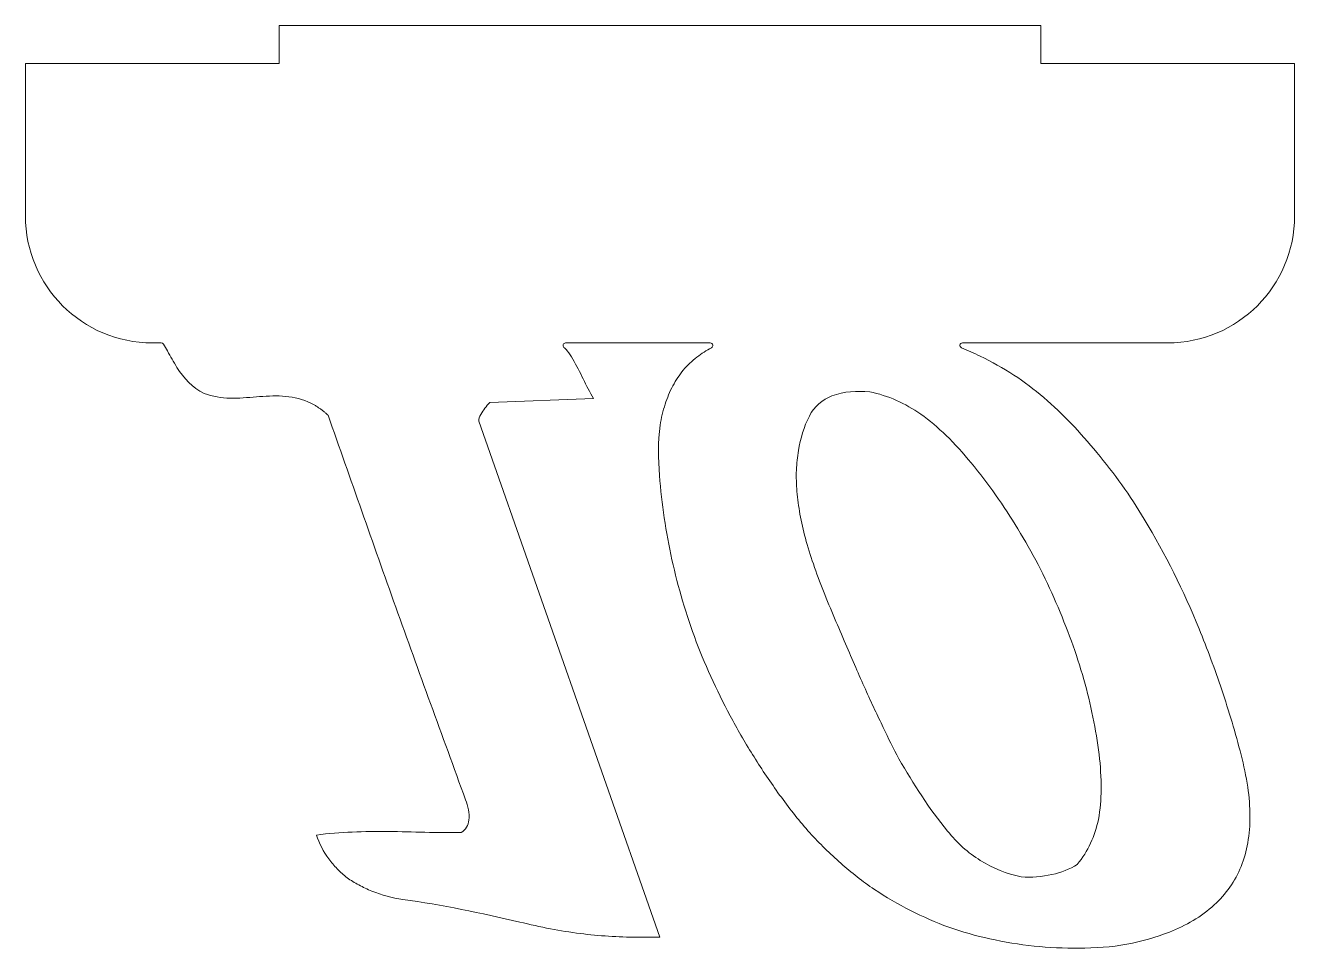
# Model space of a CAD drawing. Header units: millimetres. Extents: x 0 to 100, y -70 to 3.
import ezdxf

# ---------------------------------------------------------------- set-up
doc = ezdxf.new("R2010")
doc.units = ezdxf.units.MM

msp = doc.modelspace()

# ---------------------------------------------------------------- linework, layer by layer
at = {"color": 7, "linetype": 'Continuous', "lineweight": 15}
for p, q in [((20, 0), (20, 3)), ((20, 3), (80, 3)), ((80, 3), (80, 0)), ((0, -12), (0, 0)), ((0, 0), (20, 0)), ((80, 0), (100, 0)), ((100, 0), (100, -12)), ((10.7, -22), (10, -22)), ((53.96, -22), (42.56, -22)), ((90, -22), (73.83, -22)), ((44.76, -26.39), (36.59, -26.7)), ((35.73, -28.17), (49.98, -68.8))]:
    msp.add_line(p, q, dxfattribs=at)
for centre, radius, start, end in [((10, -12), 10, 180, 270), ((90, -12), 10, 270, 0), ((10.7, -22.2), 0.2, 30.8359, 90), ((42.56, -22.2), 0.2, 90, 228.8559), ((53.96, -22.2), 0.2, 297.8552, 90), ((73.83, -22.2), 0.2, 90, 247.7883)]:
    msp.add_arc(centre, radius, start, end, dxfattribs=at)
for points, knots in [([(14.09, -25.98), (13.15, -25.55), (12.16, -24.38), (11.33, -22.89), (10.98, -22.28), (10.87, -22.1)], [0.126257, 0.126257, 0.126257, 0.126257, 0.627324, 0.877345, 0.981011, 0.981011, 0.981011, 0.981011]), ([(42.42, -22.35), (42.52, -22.43), (42.8, -22.71), (43.62, -24.05), (44.17, -25.37), (44.76, -26.39)], [0.084087, 0.084087, 0.084087, 0.084087, 0.13801, 0.253435, 0.757778, 0.757778, 0.757778, 0.757778]), ([(49.96, -32.45), (49.87, -31.13), (49.8, -29.21), (50.35, -26.85), (50.96, -25.38), (51.79, -24.1), (52.86, -23.12), (53.65, -22.59), (54.06, -22.38)], [0.534066, 0.534066, 0.534066, 0.534066, 0.682267, 0.745912, 0.80439, 0.859578, 0.914746, 0.965658, 0.965658, 0.965658, 0.965658]), ([(73.75, -22.39), (74.25, -22.59), (75.67, -23.22), (77.89, -24.46), (80.28, -26.27), (82.44, -28.34), (85.19, -31.46), (87.06, -34.03), (88.15, -35.89)], [0.042674, 0.042674, 0.042674, 0.042674, 0.107586, 0.228576, 0.346815, 0.465039, 0.587293, 0.845153, 0.845153, 0.845153, 0.845153]), ([(22.26, -26.64), (20.95, -26.07), (18.19, -26.22), (15.43, -26.5), (14.09, -25.98)], [0, 0, 0, 0, 0.49855, 1, 1, 1, 1]), ([(61.77, -27.76), (62.13, -27.01), (63.63, -25.81), (65.54, -25.79), (66.52, -25.86)], [0, 0, 0, 0, 0.44615, 1, 1, 1, 1]), ([(66.52, -25.86), (67.97, -26.13), (70.13, -27.15), (72.66, -29.32), (74.61, -31.48), (76.48, -33.96), (78.24, -36.64), (79.83, -39.46), (81.23, -42.42), (82.43, -45.44), (83.42, -48.45), (84.14, -51.44), (84.64, -54.33), (84.81, -57.03), (84.61, -60.06), (83.73, -62.05), (82.88, -63.06)], [0, 0, 0, 0, 0.09952, 0.15798, 0.22434, 0.29566, 0.36783, 0.44056, 0.51461, 0.58851, 0.65979, 0.72866, 0.79604, 0.85778, 0.91127, 1, 1, 1, 1]), ([(36.59, -26.7), (36.29, -26.97), (36.01, -27.46), (35.68, -27.97), (35.73, -28.17)], [0, 0, 0, 0, 0.6755, 1, 1, 1, 1]), ([(34.68, -57.97), (32.84, -52.92), (29.15, -42.85), (25.63, -32.73), (23.85, -27.7)], [0, 0, 0, 0, 0.50168, 1, 1, 1, 1]), ([(68.82, -54.75), (68.37, -53.95), (67.77, -52.63), (66.88, -50.82), (66.16, -49.23), (65.4, -47.51), (64.6, -45.65), (63.74, -43.65), (62.87, -41.56), (62.08, -39.47), (61.45, -37.44), (61.01, -35.53), (60.76, -33.74), (60.71, -32.06), (60.92, -30.03), (61.34, -28.61), (61.77, -27.76)], [0, 0, 0, 0, 0.09587, 0.15096, 0.21155, 0.27704, 0.34745, 0.42366, 0.5039, 0.58378, 0.65782, 0.72549, 0.78795, 0.84648, 0.90051, 1, 1, 1, 1]), ([(83.01, -69.66), (80.65, -69.69), (77.17, -69.31), (72.75, -68.09), (69.71, -66.74), (66.83, -65.09), (64.19, -63), (61.71, -60.59), (59.52, -57.8), (57.51, -54.83), (55.7, -51.79), (54.16, -48.68), (52.81, -45.55), (51.75, -42.34), (50.62, -38), (50.13, -34.67), (49.96, -32.45)], [0, 0, 0, 0, 0.12928, 0.19044, 0.25032, 0.31055, 0.37152, 0.43404, 0.49947, 0.56542, 0.62999, 0.69297, 0.75495, 0.81662, 0.87775, 1, 1, 1, 1]), ([(88.15, -35.89), (89.82, -38.64), (92.02, -43.07), (94.32, -49.37), (95.6, -53.54), (96.35, -56.88), (96.54, -59.21), (96.38, -61.32), (95.86, -63.23), (94.95, -64.9), (93.21, -66.88), (91.42, -67.88), (90.15, -68.39)], [0, 0, 0, 0, 0.26148, 0.40042, 0.54522, 0.61555, 0.67823, 0.73458, 0.78741, 0.83742, 0.88809, 1, 1, 1, 1]), ([(78.46, -64.05), (77.32, -63.81), (75.7, -63.14), (73.81, -61.76), (71.5, -59.18), (69.97, -56.73), (68.82, -54.75)], [0, 0, 0, 0, 0.25259, 0.37581, 0.50377, 1, 1, 1, 1]), ([(34.34, -60.55), (34.7, -60.35), (35.15, -59.44), (34.86, -58.47), (34.68, -57.97)], [0, 0, 0, 0, 0.4186, 1, 1, 1, 1]), ([(22.93, -60.75), (24.81, -60.51), (28.62, -60.4), (32.43, -60.59), (34.34, -60.55)], [0, 0, 0, 0, 0.49699, 1, 1, 1, 1]), ([(29.73, -65.83), (28.9, -65.7), (27.71, -65.39), (26.28, -64.7), (25.34, -64.15), (24.56, -63.43), (23.64, -62.37), (23.16, -61.42), (22.93, -60.75)], [0, 0, 0, 0, 0.28152, 0.40962, 0.53034, 0.64798, 0.76273, 1, 1, 1, 1]), ([(82.88, -63.06), (82.28, -63.47), (80.81, -63.97), (79.27, -64.1), (78.46, -64.05)], [0, 0, 0, 0, 0.4697, 1, 1, 1, 1]), ([(48.2, -68.8), (46.7, -68.79), (44.41, -68.64), (41.33, -68.16), (36.7, -67.08), (32.84, -66.23), (29.73, -65.83)], [0, 0, 0, 0, 0.24048, 0.36719, 0.49852, 1, 1, 1, 1]), ([(49.98, -68.8), (49.6, -68.8), (49, -68.8), (48.41, -68.8), (48.2, -68.8)], [0, 0, 0, 0, 0.64835, 1, 1, 1, 1]), ([(90.15, -68.39), (89.06, -68.8), (86.72, -69.51), (84.27, -69.65), (83.01, -69.66)], [0, 0, 0, 0, 0.48011, 1, 1, 1, 1])]:
    msp.add_open_spline(points, degree=3, knots=knots, dxfattribs=at)
msp.add_open_spline([(23.85, -27.7), (23.15, -27.03), (22.26, -26.64)], degree=2, dxfattribs=at)

doc.saveas('drawing.dxf')
